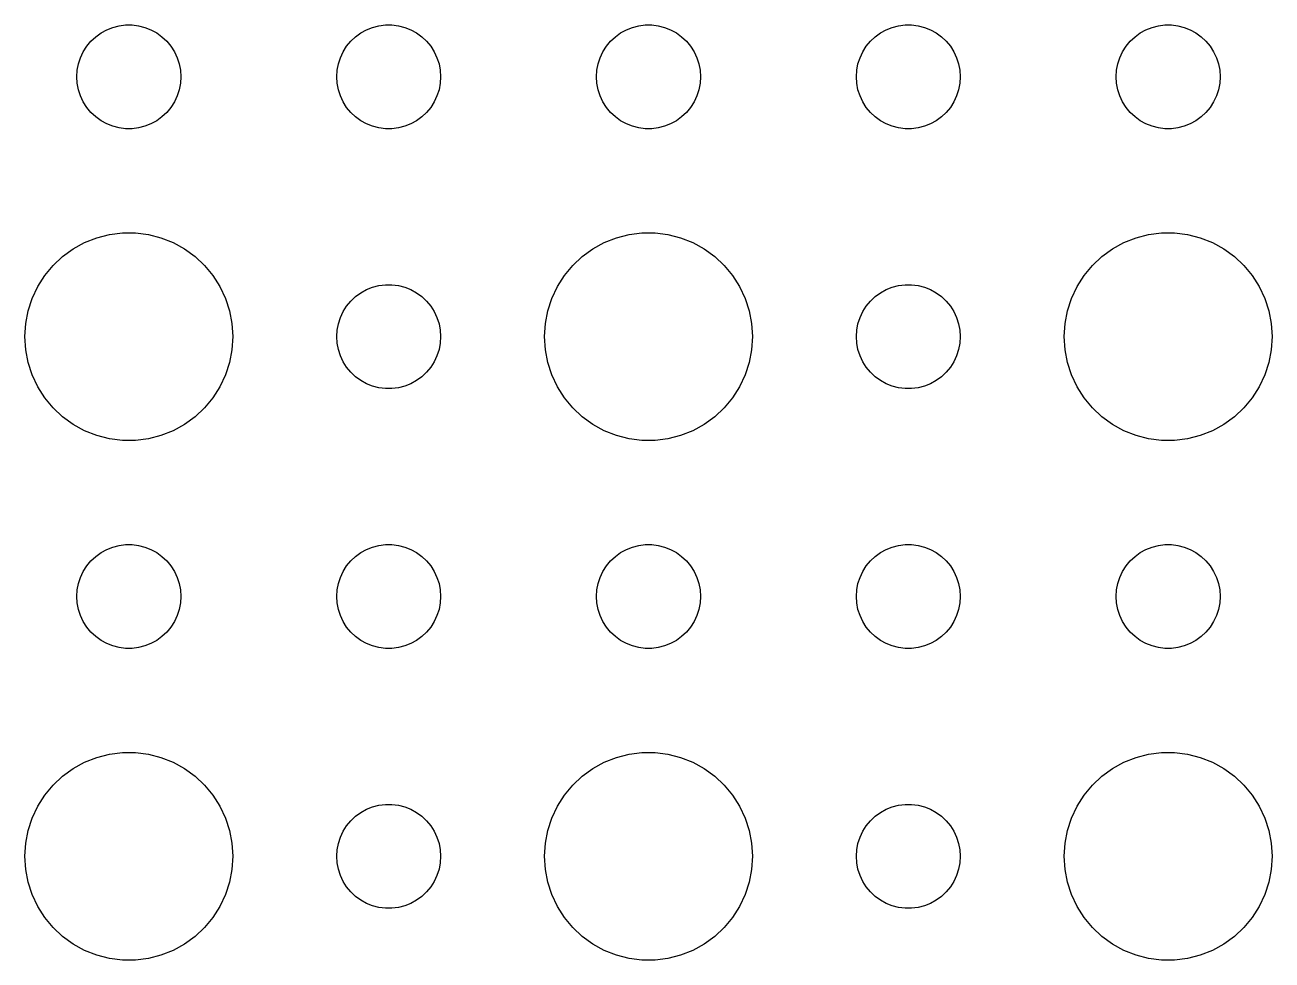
# Model space of a CAD drawing. Header units: metres. Extents: x -142 to 142, y -142 to 142.
# Drawn here: x 72 to 108, y -62.99 to -36 of the extents above; entities that cross this region are included whole.
import ezdxf

# ---------------------------------------------------------------- set-up
doc = ezdxf.new("R2010")
doc.units = ezdxf.units.M

msp = doc.modelspace()

# ---------------------------------------------------------------- linework, layer by layer
for p, q in [((73.9065, -36.4732), (74.0439, -36.3442)), ((74.0439, -36.3442), (74.1963, -36.2335)), ((74.1963, -36.2335), (74.3613, -36.1428)), ((74.3613, -36.1428), (74.5365, -36.0734)), ((74.5365, -36.0734), (74.7189, -36.0266)), ((74.7189, -36.0266), (74.9058, -36.003)), ((74.9058, -36.003), (75.0942, -36.003)), ((75.0942, -36.003), (75.2811, -36.0266)), ((75.2811, -36.0266), (75.4635, -36.0734)), ((75.4635, -36.0734), (75.6387, -36.1428)), ((75.6387, -36.1428), (75.8037, -36.2335)), ((75.8037, -36.2335), (75.9561, -36.3442)), ((75.9561, -36.3442), (76.0934, -36.4732)), ((81.4065, -36.4732), (81.5439, -36.3442)), ((81.5439, -36.3442), (81.6963, -36.2335)), ((81.6963, -36.2335), (81.8613, -36.1428)), ((81.8613, -36.1428), (82.0365, -36.0734)), ((82.0365, -36.0734), (82.2189, -36.0266)), ((82.2189, -36.0266), (82.4058, -36.003)), ((82.4058, -36.003), (82.5942, -36.003)), ((82.5942, -36.003), (82.7811, -36.0266)), ((82.7811, -36.0266), (82.9635, -36.0734)), ((82.9635, -36.0734), (83.1387, -36.1428)), ((83.1387, -36.1428), (83.3037, -36.2335)), ((83.3037, -36.2335), (83.4561, -36.3442)), ((83.4561, -36.3442), (83.5934, -36.4732)), ((88.9065, -36.4732), (89.0439, -36.3442)), ((89.0439, -36.3442), (89.1963, -36.2335)), ((89.1963, -36.2335), (89.3613, -36.1428)), ((89.3613, -36.1428), (89.5365, -36.0734)), ((89.5365, -36.0734), (89.7189, -36.0266)), ((89.7189, -36.0266), (89.9058, -36.003)), ((89.9058, -36.003), (90.0942, -36.003)), ((90.0942, -36.003), (90.2811, -36.0266)), ((90.2811, -36.0266), (90.4635, -36.0734)), ((90.4635, -36.0734), (90.6387, -36.1428)), ((90.6387, -36.1428), (90.8037, -36.2335)), ((90.8037, -36.2335), (90.9561, -36.3442)), ((90.9561, -36.3442), (91.0934, -36.4732)), ((96.4065, -36.4732), (96.5439, -36.3442)), ((96.5439, -36.3442), (96.6963, -36.2335)), ((96.6963, -36.2335), (96.8613, -36.1428)), ((96.8613, -36.1428), (97.0365, -36.0734)), ((97.0365, -36.0734), (97.2189, -36.0266)), ((97.2189, -36.0266), (97.4058, -36.003)), ((97.4058, -36.003), (97.5942, -36.003)), ((97.5942, -36.003), (97.7811, -36.0266)), ((97.7811, -36.0266), (97.9635, -36.0734)), ((97.9635, -36.0734), (98.1387, -36.1428)), ((98.1387, -36.1428), (98.3037, -36.2335)), ((98.3037, -36.2335), (98.4561, -36.3442)), ((98.4561, -36.3442), (98.5934, -36.4732)), ((103.907, -36.4732), (104.044, -36.3442)), ((104.044, -36.3442), (104.196, -36.2335)), ((104.196, -36.2335), (104.361, -36.1428)), ((104.361, -36.1428), (104.536, -36.0734)), ((104.536, -36.0734), (104.719, -36.0266)), ((104.719, -36.0266), (104.906, -36.003)), ((104.906, -36.003), (105.094, -36.003)), ((105.094, -36.003), (105.281, -36.0266)), ((105.281, -36.0266), (105.464, -36.0734)), ((105.464, -36.0734), (105.639, -36.1428)), ((105.639, -36.1428), (105.804, -36.2335)), ((105.804, -36.2335), (105.956, -36.3442)), ((105.956, -36.3442), (106.093, -36.4732)), ((73.6855, -36.7774), (73.7865, -36.6183)), ((73.7865, -36.6183), (73.9065, -36.4732)), ((76.0934, -36.4732), (76.2135, -36.6183)), ((76.2135, -36.6183), (76.3145, -36.7774)), ((81.1855, -36.7774), (81.2865, -36.6183)), ((81.2865, -36.6183), (81.4065, -36.4732)), ((83.5934, -36.4732), (83.7135, -36.6183)), ((83.7135, -36.6183), (83.8145, -36.7774)), ((88.6855, -36.7774), (88.7865, -36.6183)), ((88.7865, -36.6183), (88.9065, -36.4732)), ((91.0934, -36.4732), (91.2135, -36.6183)), ((91.2135, -36.6183), (91.3145, -36.7774)), ((96.1855, -36.7774), (96.2865, -36.6183)), ((96.2865, -36.6183), (96.4065, -36.4732)), ((98.5934, -36.4732), (98.7135, -36.6183)), ((98.7135, -36.6183), (98.8145, -36.7774)), ((103.686, -36.7774), (103.786, -36.6183)), ((103.786, -36.6183), (103.907, -36.4732)), ((106.093, -36.4732), (106.214, -36.6183)), ((106.214, -36.6183), (106.314, -36.7774)), ((73.5471, -37.127), (73.6053, -36.9478)), ((73.6053, -36.9478), (73.6855, -36.7774)), ((76.3145, -36.7774), (76.3947, -36.9478)), ((76.3947, -36.9478), (76.4529, -37.127)), ((81.0471, -37.127), (81.1053, -36.9478)), ((81.1053, -36.9478), (81.1855, -36.7774)), ((83.8145, -36.7774), (83.8947, -36.9478)), ((83.8947, -36.9478), (83.9529, -37.127)), ((88.5471, -37.127), (88.6053, -36.9478)), ((88.6053, -36.9478), (88.6855, -36.7774)), ((91.3145, -36.7774), (91.3947, -36.9478)), ((91.3947, -36.9478), (91.4529, -37.127)), ((96.0471, -37.127), (96.1053, -36.9478)), ((96.1053, -36.9478), (96.1855, -36.7774)), ((98.8145, -36.7774), (98.8947, -36.9478)), ((98.8947, -36.9478), (98.9529, -37.127)), ((103.547, -37.127), (103.605, -36.9478)), ((103.605, -36.9478), (103.686, -36.7774)), ((106.314, -36.7774), (106.395, -36.9478)), ((106.395, -36.9478), (106.453, -37.127)), ((73.5, -37.5), (73.5118, -37.312)), ((73.5118, -37.312), (73.5471, -37.127)), ((76.4529, -37.127), (76.4882, -37.312)), ((76.4882, -37.312), (76.5, -37.5)), ((81, -37.5), (81.0118, -37.312)), ((81.0118, -37.312), (81.0471, -37.127)), ((83.9529, -37.127), (83.9882, -37.312)), ((83.9882, -37.312), (84, -37.5)), ((88.5, -37.5), (88.5118, -37.312)), ((88.5118, -37.312), (88.5471, -37.127)), ((91.4529, -37.127), (91.4882, -37.312)), ((91.4882, -37.312), (91.5, -37.5)), ((96, -37.5), (96.0118, -37.312)), ((96.0118, -37.312), (96.0471, -37.127)), ((98.9529, -37.127), (98.9882, -37.312)), ((98.9882, -37.312), (99, -37.5)), ((103.5, -37.5), (103.512, -37.312)), ((103.512, -37.312), (103.547, -37.127)), ((106.453, -37.127), (106.488, -37.312)), ((106.488, -37.312), (106.5, -37.5)), ((73.5118, -37.688), (73.5, -37.5)), ((73.5471, -37.873), (73.5118, -37.688)), ((76.4882, -37.688), (76.4529, -37.873)), ((76.5, -37.5), (76.4882, -37.688)), ((81.0118, -37.688), (81, -37.5)), ((81.0471, -37.873), (81.0118, -37.688)), ((83.9882, -37.688), (83.9529, -37.873)), ((84, -37.5), (83.9882, -37.688)), ((88.5118, -37.688), (88.5, -37.5)), ((88.5471, -37.873), (88.5118, -37.688)), ((91.4882, -37.688), (91.4529, -37.873)), ((91.5, -37.5), (91.4882, -37.688)), ((96.0118, -37.688), (96, -37.5)), ((96.0471, -37.873), (96.0118, -37.688)), ((98.9882, -37.688), (98.9529, -37.873)), ((99, -37.5), (98.9882, -37.688)), ((103.512, -37.688), (103.5, -37.5)), ((103.547, -37.873), (103.512, -37.688)), ((106.488, -37.688), (106.453, -37.873)), ((106.5, -37.5), (106.488, -37.688)), ((73.6053, -38.0522), (73.5471, -37.873)), ((73.6855, -38.2226), (73.6053, -38.0522)), ((76.3947, -38.0522), (76.3145, -38.2226)), ((76.4529, -37.873), (76.3947, -38.0522)), ((81.1053, -38.0522), (81.0471, -37.873)), ((81.1855, -38.2226), (81.1053, -38.0522)), ((83.8947, -38.0522), (83.8145, -38.2226)), ((83.9529, -37.873), (83.8947, -38.0522)), ((88.6053, -38.0522), (88.5471, -37.873)), ((88.6855, -38.2226), (88.6053, -38.0522)), ((91.3947, -38.0522), (91.3145, -38.2226)), ((91.4529, -37.873), (91.3947, -38.0522)), ((96.1053, -38.0522), (96.0471, -37.873)), ((96.1855, -38.2226), (96.1053, -38.0522)), ((98.8947, -38.0522), (98.8145, -38.2226)), ((98.9529, -37.873), (98.8947, -38.0522)), ((103.605, -38.0522), (103.547, -37.873)), ((103.686, -38.2226), (103.605, -38.0522)), ((106.395, -38.0522), (106.314, -38.2226)), ((106.453, -37.873), (106.395, -38.0522)), ((73.7865, -38.3817), (73.6855, -38.2226)), ((73.9065, -38.5268), (73.7865, -38.3817)), ((76.2135, -38.3817), (76.0934, -38.5268)), ((76.3145, -38.2226), (76.2135, -38.3817)), ((81.2865, -38.3817), (81.1855, -38.2226)), ((81.4065, -38.5268), (81.2865, -38.3817)), ((83.7135, -38.3817), (83.5934, -38.5268)), ((83.8145, -38.2226), (83.7135, -38.3817)), ((88.7865, -38.3817), (88.6855, -38.2226)), ((88.9065, -38.5268), (88.7865, -38.3817)), ((91.2135, -38.3817), (91.0934, -38.5268)), ((91.3145, -38.2226), (91.2135, -38.3817)), ((96.2865, -38.3817), (96.1855, -38.2226)), ((96.4065, -38.5268), (96.2865, -38.3817)), ((98.7135, -38.3817), (98.5934, -38.5268)), ((98.8145, -38.2226), (98.7135, -38.3817)), ((103.786, -38.3817), (103.686, -38.2226)), ((103.907, -38.5268), (103.786, -38.3817)), ((106.214, -38.3817), (106.093, -38.5268)), ((106.314, -38.2226), (106.214, -38.3817)), ((74.0439, -38.6558), (73.9065, -38.5268)), ((74.1963, -38.7665), (74.0439, -38.6558)), ((74.3613, -38.8572), (74.1963, -38.7665)), ((74.5365, -38.9266), (74.3613, -38.8572)), ((75.6387, -38.8572), (75.4635, -38.9266)), ((75.8037, -38.7665), (75.6387, -38.8572)), ((75.9561, -38.6558), (75.8037, -38.7665)), ((76.0934, -38.5268), (75.9561, -38.6558)), ((81.5439, -38.6558), (81.4065, -38.5268)), ((81.6963, -38.7665), (81.5439, -38.6558)), ((81.8613, -38.8572), (81.6963, -38.7665)), ((82.0365, -38.9266), (81.8613, -38.8572)), ((83.1387, -38.8572), (82.9635, -38.9266)), ((83.3037, -38.7665), (83.1387, -38.8572)), ((83.4561, -38.6558), (83.3037, -38.7665)), ((83.5934, -38.5268), (83.4561, -38.6558)), ((89.0439, -38.6558), (88.9065, -38.5268)), ((89.1963, -38.7665), (89.0439, -38.6558)), ((89.3613, -38.8572), (89.1963, -38.7665)), ((89.5365, -38.9266), (89.3613, -38.8572)), ((90.6387, -38.8572), (90.4635, -38.9266)), ((90.8037, -38.7665), (90.6387, -38.8572)), ((90.9561, -38.6558), (90.8037, -38.7665)), ((91.0934, -38.5268), (90.9561, -38.6558)), ((96.5439, -38.6558), (96.4065, -38.5268)), ((96.6963, -38.7665), (96.5439, -38.6558)), ((96.8613, -38.8572), (96.6963, -38.7665)), ((97.0365, -38.9266), (96.8613, -38.8572)), ((98.1387, -38.8572), (97.9635, -38.9266)), ((98.3037, -38.7665), (98.1387, -38.8572)), ((98.4561, -38.6558), (98.3037, -38.7665)), ((98.5934, -38.5268), (98.4561, -38.6558)), ((104.044, -38.6558), (103.907, -38.5268)), ((104.196, -38.7665), (104.044, -38.6558)), ((104.361, -38.8572), (104.196, -38.7665)), ((104.536, -38.9266), (104.361, -38.8572)), ((105.639, -38.8572), (105.464, -38.9266)), ((105.804, -38.7665), (105.639, -38.8572)), ((105.956, -38.6558), (105.804, -38.7665)), ((106.093, -38.5268), (105.956, -38.6558)), ((74.7189, -38.9734), (74.5365, -38.9266)), ((74.9058, -38.997), (74.7189, -38.9734)), ((75.0942, -38.997), (74.9058, -38.997)), ((75.2811, -38.9734), (75.0942, -38.997)), ((75.4635, -38.9266), (75.2811, -38.9734)), ((82.2189, -38.9734), (82.0365, -38.9266)), ((82.4058, -38.997), (82.2189, -38.9734)), ((82.5942, -38.997), (82.4058, -38.997)), ((82.7811, -38.9734), (82.5942, -38.997)), ((82.9635, -38.9266), (82.7811, -38.9734)), ((89.7189, -38.9734), (89.5365, -38.9266)), ((89.9058, -38.997), (89.7189, -38.9734)), ((90.0942, -38.997), (89.9058, -38.997)), ((90.2811, -38.9734), (90.0942, -38.997)), ((90.4635, -38.9266), (90.2811, -38.9734)), ((97.2189, -38.9734), (97.0365, -38.9266)), ((97.4058, -38.997), (97.2189, -38.9734)), ((97.5942, -38.997), (97.4058, -38.997)), ((97.7811, -38.9734), (97.5942, -38.997)), ((97.9635, -38.9266), (97.7811, -38.9734)), ((104.719, -38.9734), (104.536, -38.9266)), ((104.906, -38.997), (104.719, -38.9734)), ((105.094, -38.997), (104.906, -38.997)), ((105.281, -38.9734), (105.094, -38.997)), ((105.464, -38.9266), (105.281, -38.9734)), ((74.073, -42.1468), (74.4379, -42.0531)), ((74.4379, -42.0531), (74.8116, -42.0059)), ((74.8116, -42.0059), (75.1884, -42.0059)), ((75.1884, -42.0059), (75.5621, -42.0531)), ((75.5621, -42.0531), (75.927, -42.1468)), ((89.073, -42.1468), (89.4379, -42.0531)), ((89.4379, -42.0531), (89.8116, -42.0059)), ((89.8116, -42.0059), (90.1884, -42.0059)), ((90.1884, -42.0059), (90.5621, -42.0531)), ((90.5621, -42.0531), (90.927, -42.1468)), ((104.073, -42.1468), (104.438, -42.0531)), ((104.438, -42.0531), (104.812, -42.0059)), ((104.812, -42.0059), (105.188, -42.0059)), ((105.188, -42.0059), (105.562, -42.0531)), ((105.562, -42.0531), (105.927, -42.1468)), ((73.0877, -42.6885), (73.3925, -42.467)), ((73.3925, -42.467), (73.7227, -42.2855)), ((73.7227, -42.2855), (74.073, -42.1468)), ((75.927, -42.1468), (76.2773, -42.2855)), ((76.2773, -42.2855), (76.6075, -42.467)), ((76.6075, -42.467), (76.9123, -42.6885)), ((88.0877, -42.6885), (88.3925, -42.467)), ((88.3925, -42.467), (88.7227, -42.2855)), ((88.7227, -42.2855), (89.073, -42.1468)), ((90.927, -42.1468), (91.2773, -42.2855)), ((91.2773, -42.2855), (91.6075, -42.467)), ((91.6075, -42.467), (91.9123, -42.6885)), ((103.088, -42.6885), (103.393, -42.467)), ((103.393, -42.467), (103.723, -42.2855)), ((103.723, -42.2855), (104.073, -42.1468)), ((105.927, -42.1468), (106.277, -42.2855)), ((106.277, -42.2855), (106.607, -42.467)), ((106.607, -42.467), (106.912, -42.6885)), ((72.8131, -42.9464), (73.0877, -42.6885)), ((76.9123, -42.6885), (77.1869, -42.9464)), ((87.8131, -42.9464), (88.0877, -42.6885)), ((91.9123, -42.6885), (92.1869, -42.9464)), ((102.813, -42.9464), (103.088, -42.6885)), ((106.912, -42.6885), (107.187, -42.9464)), ((72.573, -43.2366), (72.8131, -42.9464)), ((77.1869, -42.9464), (77.427, -43.2366)), ((87.573, -43.2366), (87.8131, -42.9464)), ((92.1869, -42.9464), (92.427, -43.2366)), ((102.573, -43.2366), (102.813, -42.9464)), ((107.187, -42.9464), (107.427, -43.2366)), ((72.2107, -43.8956), (72.3711, -43.5547)), ((72.3711, -43.5547), (72.573, -43.2366)), ((77.427, -43.2366), (77.6289, -43.5547)), ((77.6289, -43.5547), (77.7893, -43.8956)), ((82.0365, -43.5734), (82.2189, -43.5266)), ((82.2189, -43.5266), (82.4058, -43.503)), ((82.4058, -43.503), (82.5942, -43.503)), ((82.5942, -43.503), (82.7811, -43.5266)), ((82.7811, -43.5266), (82.9635, -43.5734)), ((87.2107, -43.8956), (87.3711, -43.5547)), ((87.3711, -43.5547), (87.573, -43.2366)), ((92.427, -43.2366), (92.6289, -43.5547)), ((92.6289, -43.5547), (92.7893, -43.8956)), ((97.0365, -43.5734), (97.2189, -43.5266)), ((97.2189, -43.5266), (97.4058, -43.503)), ((97.4058, -43.503), (97.5942, -43.503)), ((97.5942, -43.503), (97.7811, -43.5266)), ((97.7811, -43.5266), (97.9635, -43.5734)), ((102.211, -43.8956), (102.371, -43.5547)), ((102.371, -43.5547), (102.573, -43.2366)), ((107.427, -43.2366), (107.629, -43.5547)), ((107.629, -43.5547), (107.789, -43.8956)), ((72.0943, -44.2539), (72.2107, -43.8956)), ((77.7893, -43.8956), (77.9057, -44.2539)), ((81.4065, -43.9732), (81.5439, -43.8442)), ((81.5439, -43.8442), (81.6963, -43.7335)), ((81.6963, -43.7335), (81.8613, -43.6428)), ((81.8613, -43.6428), (82.0365, -43.5734)), ((82.9635, -43.5734), (83.1387, -43.6428)), ((83.1387, -43.6428), (83.3037, -43.7335)), ((83.3037, -43.7335), (83.4561, -43.8442)), ((83.4561, -43.8442), (83.5934, -43.9732)), ((87.0943, -44.2539), (87.2107, -43.8956)), ((92.7893, -43.8956), (92.9057, -44.2539)), ((96.4065, -43.9732), (96.5439, -43.8442)), ((96.5439, -43.8442), (96.6963, -43.7335)), ((96.6963, -43.7335), (96.8613, -43.6428)), ((96.8613, -43.6428), (97.0365, -43.5734)), ((97.9635, -43.5734), (98.1387, -43.6428)), ((98.1387, -43.6428), (98.3037, -43.7335)), ((98.3037, -43.7335), (98.4561, -43.8442)), ((98.4561, -43.8442), (98.5934, -43.9732)), ((102.094, -44.2539), (102.211, -43.8956)), ((107.789, -43.8956), (107.906, -44.2539)), ((72.0237, -44.624), (72.0943, -44.2539)), ((77.9057, -44.2539), (77.9763, -44.624)), ((81.1053, -44.4478), (81.1855, -44.2774)), ((81.1855, -44.2774), (81.2865, -44.1183)), ((81.2865, -44.1183), (81.4065, -43.9732)), ((83.5934, -43.9732), (83.7135, -44.1183)), ((83.7135, -44.1183), (83.8145, -44.2774)), ((83.8145, -44.2774), (83.8947, -44.4478)), ((87.0237, -44.624), (87.0943, -44.2539)), ((92.9057, -44.2539), (92.9763, -44.624)), ((96.1053, -44.4478), (96.1855, -44.2774)), ((96.1855, -44.2774), (96.2865, -44.1183)), ((96.2865, -44.1183), (96.4065, -43.9732)), ((98.5934, -43.9732), (98.7135, -44.1183)), ((98.7135, -44.1183), (98.8145, -44.2774)), ((98.8145, -44.2774), (98.8947, -44.4478)), ((102.024, -44.624), (102.094, -44.2539)), ((107.906, -44.2539), (107.976, -44.624)), ((72, -45), (72.0237, -44.624)), ((77.9763, -44.624), (78, -45)), ((81.0118, -44.812), (81.0471, -44.627)), ((81.0471, -44.627), (81.1053, -44.4478)), ((83.8947, -44.4478), (83.9529, -44.627)), ((83.9529, -44.627), (83.9882, -44.812)), ((87, -45), (87.0237, -44.624)), ((92.9763, -44.624), (93, -45)), ((96.0118, -44.812), (96.0471, -44.627)), ((96.0471, -44.627), (96.1053, -44.4478)), ((98.8947, -44.4478), (98.9529, -44.627)), ((98.9529, -44.627), (98.9882, -44.812)), ((102, -45), (102.024, -44.624)), ((107.976, -44.624), (108, -45)), ((72.0237, -45.376), (72, -45)), ((78, -45), (77.9763, -45.376)), ((81, -45), (81.0118, -44.812)), ((81.0118, -45.188), (81, -45)), ((83.9882, -44.812), (84, -45)), ((84, -45), (83.9882, -45.188)), ((87.0237, -45.376), (87, -45)), ((93, -45), (92.9763, -45.376)), ((96, -45), (96.0118, -44.812)), ((96.0118, -45.188), (96, -45)), ((98.9882, -44.812), (99, -45)), ((99, -45), (98.9882, -45.188)), ((102.024, -45.376), (102, -45)), ((108, -45), (107.976, -45.376)), ((81.0471, -45.373), (81.0118, -45.188)), ((83.9882, -45.188), (83.9529, -45.373)), ((96.0471, -45.373), (96.0118, -45.188)), ((98.9882, -45.188), (98.9529, -45.373)), ((72.0943, -45.7461), (72.0237, -45.376)), ((77.9763, -45.376), (77.9057, -45.7461)), ((81.1053, -45.5522), (81.0471, -45.373)), ((81.1855, -45.7226), (81.1053, -45.5522)), ((83.8947, -45.5522), (83.8145, -45.7226)), ((83.9529, -45.373), (83.8947, -45.5522)), ((87.0943, -45.7461), (87.0237, -45.376)), ((92.9763, -45.376), (92.9057, -45.7461)), ((96.1053, -45.5522), (96.0471, -45.373)), ((96.1855, -45.7226), (96.1053, -45.5522)), ((98.8947, -45.5522), (98.8145, -45.7226)), ((98.9529, -45.373), (98.8947, -45.5522)), ((102.094, -45.7461), (102.024, -45.376)), ((107.976, -45.376), (107.906, -45.7461)), ((72.2107, -46.1044), (72.0943, -45.7461)), ((77.9057, -45.7461), (77.7893, -46.1044)), ((81.2865, -45.8817), (81.1855, -45.7226)), ((81.4065, -46.0268), (81.2865, -45.8817)), ((81.5439, -46.1558), (81.4065, -46.0268)), ((83.5934, -46.0268), (83.4561, -46.1558)), ((83.7135, -45.8817), (83.5934, -46.0268)), ((83.8145, -45.7226), (83.7135, -45.8817)), ((87.2107, -46.1044), (87.0943, -45.7461)), ((92.9057, -45.7461), (92.7893, -46.1044)), ((96.2865, -45.8817), (96.1855, -45.7226)), ((96.4065, -46.0268), (96.2865, -45.8817)), ((96.5439, -46.1558), (96.4065, -46.0268)), ((98.5934, -46.0268), (98.4561, -46.1558)), ((98.7135, -45.8817), (98.5934, -46.0268)), ((98.8145, -45.7226), (98.7135, -45.8817)), ((102.211, -46.1044), (102.094, -45.7461)), ((107.906, -45.7461), (107.789, -46.1044)), ((72.3711, -46.4453), (72.2107, -46.1044)), ((77.7893, -46.1044), (77.6289, -46.4453)), ((81.6963, -46.2665), (81.5439, -46.1558)), ((81.8613, -46.3572), (81.6963, -46.2665)), ((82.0365, -46.4266), (81.8613, -46.3572)), ((82.2189, -46.4734), (82.0365, -46.4266)), ((82.9635, -46.4266), (82.7811, -46.4734)), ((83.1387, -46.3572), (82.9635, -46.4266)), ((83.3037, -46.2665), (83.1387, -46.3572)), ((83.4561, -46.1558), (83.3037, -46.2665)), ((87.3711, -46.4453), (87.2107, -46.1044)), ((92.7893, -46.1044), (92.6289, -46.4453)), ((96.6963, -46.2665), (96.5439, -46.1558)), ((96.8613, -46.3572), (96.6963, -46.2665)), ((97.0365, -46.4266), (96.8613, -46.3572)), ((97.2189, -46.4734), (97.0365, -46.4266)), ((97.9635, -46.4266), (97.7811, -46.4734)), ((98.1387, -46.3572), (97.9635, -46.4266)), ((98.3037, -46.2665), (98.1387, -46.3572)), ((98.4561, -46.1558), (98.3037, -46.2665)), ((102.371, -46.4453), (102.211, -46.1044)), ((107.789, -46.1044), (107.629, -46.4453)), ((72.573, -46.7634), (72.3711, -46.4453)), ((72.8131, -47.0536), (72.573, -46.7634)), ((77.427, -46.7634), (77.1869, -47.0536)), ((77.6289, -46.4453), (77.427, -46.7634)), ((82.4058, -46.497), (82.2189, -46.4734)), ((82.5942, -46.497), (82.4058, -46.497)), ((82.7811, -46.4734), (82.5942, -46.497)), ((87.573, -46.7634), (87.3711, -46.4453)), ((87.8131, -47.0536), (87.573, -46.7634)), ((92.427, -46.7634), (92.1869, -47.0536)), ((92.6289, -46.4453), (92.427, -46.7634)), ((97.4058, -46.497), (97.2189, -46.4734)), ((97.5942, -46.497), (97.4058, -46.497)), ((97.7811, -46.4734), (97.5942, -46.497)), ((102.573, -46.7634), (102.371, -46.4453)), ((102.813, -47.0536), (102.573, -46.7634)), ((107.427, -46.7634), (107.187, -47.0536)), ((107.629, -46.4453), (107.427, -46.7634)), ((73.0877, -47.3115), (72.8131, -47.0536)), ((77.1869, -47.0536), (76.9123, -47.3115)), ((88.0877, -47.3115), (87.8131, -47.0536)), ((92.1869, -47.0536), (91.9123, -47.3115)), ((103.088, -47.3115), (102.813, -47.0536)), ((107.187, -47.0536), (106.912, -47.3115)), ((73.3925, -47.533), (73.0877, -47.3115)), ((76.9123, -47.3115), (76.6075, -47.533)), ((88.3925, -47.533), (88.0877, -47.3115)), ((91.9123, -47.3115), (91.6075, -47.533)), ((103.393, -47.533), (103.088, -47.3115)), ((106.912, -47.3115), (106.607, -47.533)), ((73.7227, -47.7145), (73.3925, -47.533)), ((74.073, -47.8532), (73.7227, -47.7145)), ((74.4379, -47.9469), (74.073, -47.8532)), ((75.927, -47.8532), (75.5621, -47.9469)), ((76.2773, -47.7145), (75.927, -47.8532)), ((76.6075, -47.533), (76.2773, -47.7145)), ((88.7227, -47.7145), (88.3925, -47.533)), ((89.073, -47.8532), (88.7227, -47.7145)), ((89.4379, -47.9469), (89.073, -47.8532)), ((90.927, -47.8532), (90.5621, -47.9469)), ((91.2773, -47.7145), (90.927, -47.8532)), ((91.6075, -47.533), (91.2773, -47.7145)), ((103.723, -47.7145), (103.393, -47.533)), ((104.073, -47.8532), (103.723, -47.7145)), ((104.438, -47.9469), (104.073, -47.8532)), ((105.927, -47.8532), (105.562, -47.9469)), ((106.277, -47.7145), (105.927, -47.8532)), ((106.607, -47.533), (106.277, -47.7145)), ((74.8116, -47.9941), (74.4379, -47.9469)), ((75.1884, -47.9941), (74.8116, -47.9941)), ((75.5621, -47.9469), (75.1884, -47.9941)), ((89.8116, -47.9941), (89.4379, -47.9469)), ((90.1884, -47.9941), (89.8116, -47.9941)), ((90.5621, -47.9469), (90.1884, -47.9941)), ((104.812, -47.9941), (104.438, -47.9469)), ((105.188, -47.9941), (104.812, -47.9941)), ((105.562, -47.9469), (105.188, -47.9941)), ((74.3613, -51.1428), (74.5365, -51.0734)), ((74.5365, -51.0734), (74.7189, -51.0266)), ((74.7189, -51.0266), (74.9058, -51.003)), ((74.9058, -51.003), (75.0942, -51.003)), ((75.0942, -51.003), (75.2811, -51.0266)), ((75.2811, -51.0266), (75.4635, -51.0734)), ((75.4635, -51.0734), (75.6387, -51.1428)), ((81.8613, -51.1428), (82.0365, -51.0734)), ((82.0365, -51.0734), (82.2189, -51.0266)), ((82.2189, -51.0266), (82.4058, -51.003)), ((82.4058, -51.003), (82.5942, -51.003)), ((82.5942, -51.003), (82.7811, -51.0266)), ((82.7811, -51.0266), (82.9635, -51.0734)), ((82.9635, -51.0734), (83.1387, -51.1428)), ((89.3613, -51.1428), (89.5365, -51.0734)), ((89.5365, -51.0734), (89.7189, -51.0266)), ((89.7189, -51.0266), (89.9058, -51.003)), ((89.9058, -51.003), (90.0942, -51.003)), ((90.0942, -51.003), (90.2811, -51.0266)), ((90.2811, -51.0266), (90.4635, -51.0734)), ((90.4635, -51.0734), (90.6387, -51.1428)), ((96.8613, -51.1428), (97.0365, -51.0734)), ((97.0365, -51.0734), (97.2189, -51.0266)), ((97.2189, -51.0266), (97.4058, -51.003)), ((97.4058, -51.003), (97.5942, -51.003)), ((97.5942, -51.003), (97.7811, -51.0266)), ((97.7811, -51.0266), (97.9635, -51.0734)), ((97.9635, -51.0734), (98.1387, -51.1428)), ((104.361, -51.1428), (104.536, -51.0734)), ((104.536, -51.0734), (104.719, -51.0266)), ((104.719, -51.0266), (104.906, -51.003)), ((104.906, -51.003), (105.094, -51.003)), ((105.094, -51.003), (105.281, -51.0266)), ((105.281, -51.0266), (105.464, -51.0734)), ((105.464, -51.0734), (105.639, -51.1428)), ((73.7865, -51.6183), (73.9065, -51.4732)), ((73.9065, -51.4732), (74.0439, -51.3442)), ((74.0439, -51.3442), (74.1963, -51.2335)), ((74.1963, -51.2335), (74.3613, -51.1428)), ((75.6387, -51.1428), (75.8037, -51.2335)), ((75.8037, -51.2335), (75.9561, -51.3442)), ((75.9561, -51.3442), (76.0934, -51.4732)), ((76.0934, -51.4732), (76.2135, -51.6183)), ((81.2865, -51.6183), (81.4065, -51.4732)), ((81.4065, -51.4732), (81.5439, -51.3442)), ((81.5439, -51.3442), (81.6963, -51.2335)), ((81.6963, -51.2335), (81.8613, -51.1428)), ((83.1387, -51.1428), (83.3037, -51.2335)), ((83.3037, -51.2335), (83.4561, -51.3442)), ((83.4561, -51.3442), (83.5934, -51.4732)), ((83.5934, -51.4732), (83.7135, -51.6183)), ((88.7865, -51.6183), (88.9065, -51.4732)), ((88.9065, -51.4732), (89.0439, -51.3442)), ((89.0439, -51.3442), (89.1963, -51.2335)), ((89.1963, -51.2335), (89.3613, -51.1428)), ((90.6387, -51.1428), (90.8037, -51.2335)), ((90.8037, -51.2335), (90.9561, -51.3442)), ((90.9561, -51.3442), (91.0934, -51.4732)), ((91.0934, -51.4732), (91.2135, -51.6183)), ((96.2865, -51.6183), (96.4065, -51.4732)), ((96.4065, -51.4732), (96.5439, -51.3442)), ((96.5439, -51.3442), (96.6963, -51.2335)), ((96.6963, -51.2335), (96.8613, -51.1428)), ((98.1387, -51.1428), (98.3037, -51.2335)), ((98.3037, -51.2335), (98.4561, -51.3442)), ((98.4561, -51.3442), (98.5934, -51.4732)), ((98.5934, -51.4732), (98.7135, -51.6183)), ((103.786, -51.6183), (103.907, -51.4732)), ((103.907, -51.4732), (104.044, -51.3442)), ((104.044, -51.3442), (104.196, -51.2335)), ((104.196, -51.2335), (104.361, -51.1428)), ((105.639, -51.1428), (105.804, -51.2335)), ((105.804, -51.2335), (105.956, -51.3442)), ((105.956, -51.3442), (106.093, -51.4732)), ((106.093, -51.4732), (106.214, -51.6183)), ((73.6053, -51.9478), (73.6855, -51.7774)), ((73.6855, -51.7774), (73.7865, -51.6183)), ((76.2135, -51.6183), (76.3145, -51.7774)), ((76.3145, -51.7774), (76.3947, -51.9478)), ((81.1053, -51.9478), (81.1855, -51.7774)), ((81.1855, -51.7774), (81.2865, -51.6183)), ((83.7135, -51.6183), (83.8145, -51.7774)), ((83.8145, -51.7774), (83.8947, -51.9478)), ((88.6053, -51.9478), (88.6855, -51.7774)), ((88.6855, -51.7774), (88.7865, -51.6183)), ((91.2135, -51.6183), (91.3145, -51.7774)), ((91.3145, -51.7774), (91.3947, -51.9478)), ((96.1053, -51.9478), (96.1855, -51.7774)), ((96.1855, -51.7774), (96.2865, -51.6183)), ((98.7135, -51.6183), (98.8145, -51.7774)), ((98.8145, -51.7774), (98.8947, -51.9478)), ((103.605, -51.9478), (103.686, -51.7774)), ((103.686, -51.7774), (103.786, -51.6183)), ((106.214, -51.6183), (106.314, -51.7774)), ((106.314, -51.7774), (106.395, -51.9478)), ((73.5118, -52.312), (73.5471, -52.127)), ((73.5471, -52.127), (73.6053, -51.9478)), ((76.3947, -51.9478), (76.4529, -52.127)), ((76.4529, -52.127), (76.4882, -52.312)), ((81.0118, -52.312), (81.0471, -52.127)), ((81.0471, -52.127), (81.1053, -51.9478)), ((83.8947, -51.9478), (83.9529, -52.127)), ((83.9529, -52.127), (83.9882, -52.312)), ((88.5118, -52.312), (88.5471, -52.127)), ((88.5471, -52.127), (88.6053, -51.9478)), ((91.3947, -51.9478), (91.4529, -52.127)), ((91.4529, -52.127), (91.4882, -52.312)), ((96.0118, -52.312), (96.0471, -52.127)), ((96.0471, -52.127), (96.1053, -51.9478)), ((98.8947, -51.9478), (98.9529, -52.127)), ((98.9529, -52.127), (98.9882, -52.312)), ((103.512, -52.312), (103.547, -52.127)), ((103.547, -52.127), (103.605, -51.9478)), ((106.395, -51.9478), (106.453, -52.127)), ((106.453, -52.127), (106.488, -52.312)), ((73.5, -52.5), (73.5118, -52.312)), ((73.5118, -52.688), (73.5, -52.5)), ((76.4882, -52.312), (76.5, -52.5)), ((76.5, -52.5), (76.4882, -52.688)), ((81, -52.5), (81.0118, -52.312)), ((81.0118, -52.688), (81, -52.5)), ((83.9882, -52.312), (84, -52.5)), ((84, -52.5), (83.9882, -52.688)), ((88.5, -52.5), (88.5118, -52.312)), ((88.5118, -52.688), (88.5, -52.5)), ((91.4882, -52.312), (91.5, -52.5)), ((91.5, -52.5), (91.4882, -52.688)), ((96, -52.5), (96.0118, -52.312)), ((96.0118, -52.688), (96, -52.5)), ((98.9882, -52.312), (99, -52.5)), ((99, -52.5), (98.9882, -52.688)), ((103.5, -52.5), (103.512, -52.312)), ((103.512, -52.688), (103.5, -52.5)), ((106.488, -52.312), (106.5, -52.5)), ((106.5, -52.5), (106.488, -52.688)), ((73.5471, -52.873), (73.5118, -52.688)), ((73.6053, -53.0522), (73.5471, -52.873)), ((76.4529, -52.873), (76.3947, -53.0522)), ((76.4882, -52.688), (76.4529, -52.873)), ((81.0471, -52.873), (81.0118, -52.688)), ((81.1053, -53.0522), (81.0471, -52.873)), ((83.9529, -52.873), (83.8947, -53.0522)), ((83.9882, -52.688), (83.9529, -52.873)), ((88.5471, -52.873), (88.5118, -52.688)), ((88.6053, -53.0522), (88.5471, -52.873)), ((91.4529, -52.873), (91.3947, -53.0522)), ((91.4882, -52.688), (91.4529, -52.873)), ((96.0471, -52.873), (96.0118, -52.688)), ((96.1053, -53.0522), (96.0471, -52.873)), ((98.9529, -52.873), (98.8947, -53.0522)), ((98.9882, -52.688), (98.9529, -52.873)), ((103.547, -52.873), (103.512, -52.688)), ((103.605, -53.0522), (103.547, -52.873)), ((106.453, -52.873), (106.395, -53.0522)), ((106.488, -52.688), (106.453, -52.873)), ((73.6855, -53.2226), (73.6053, -53.0522)), ((73.7865, -53.3817), (73.6855, -53.2226)), ((76.3145, -53.2226), (76.2135, -53.3817)), ((76.3947, -53.0522), (76.3145, -53.2226)), ((81.1855, -53.2226), (81.1053, -53.0522)), ((81.2865, -53.3817), (81.1855, -53.2226)), ((83.8145, -53.2226), (83.7135, -53.3817)), ((83.8947, -53.0522), (83.8145, -53.2226)), ((88.6855, -53.2226), (88.6053, -53.0522)), ((88.7865, -53.3817), (88.6855, -53.2226)), ((91.3145, -53.2226), (91.2135, -53.3817)), ((91.3947, -53.0522), (91.3145, -53.2226)), ((96.1855, -53.2226), (96.1053, -53.0522)), ((96.2865, -53.3817), (96.1855, -53.2226)), ((98.8145, -53.2226), (98.7135, -53.3817)), ((98.8947, -53.0522), (98.8145, -53.2226)), ((103.686, -53.2226), (103.605, -53.0522)), ((103.786, -53.3817), (103.686, -53.2226)), ((106.314, -53.2226), (106.214, -53.3817)), ((106.395, -53.0522), (106.314, -53.2226)), ((73.9065, -53.5268), (73.7865, -53.3817)), ((74.0439, -53.6558), (73.9065, -53.5268)), ((76.0934, -53.5268), (75.9561, -53.6558)), ((76.2135, -53.3817), (76.0934, -53.5268)), ((81.4065, -53.5268), (81.2865, -53.3817)), ((81.5439, -53.6558), (81.4065, -53.5268)), ((83.5934, -53.5268), (83.4561, -53.6558)), ((83.7135, -53.3817), (83.5934, -53.5268)), ((88.9065, -53.5268), (88.7865, -53.3817)), ((89.0439, -53.6558), (88.9065, -53.5268)), ((91.0934, -53.5268), (90.9561, -53.6558)), ((91.2135, -53.3817), (91.0934, -53.5268)), ((96.4065, -53.5268), (96.2865, -53.3817)), ((96.5439, -53.6558), (96.4065, -53.5268)), ((98.5934, -53.5268), (98.4561, -53.6558)), ((98.7135, -53.3817), (98.5934, -53.5268)), ((103.907, -53.5268), (103.786, -53.3817)), ((104.044, -53.6558), (103.907, -53.5268)), ((106.093, -53.5268), (105.956, -53.6558)), ((106.214, -53.3817), (106.093, -53.5268)), ((74.1963, -53.7665), (74.0439, -53.6558)), ((74.3613, -53.8572), (74.1963, -53.7665)), ((74.5365, -53.9266), (74.3613, -53.8572)), ((74.7189, -53.9734), (74.5365, -53.9266)), ((74.9058, -53.997), (74.7189, -53.9734)), ((75.0942, -53.997), (74.9058, -53.997)), ((75.2811, -53.9734), (75.0942, -53.997)), ((75.4635, -53.9266), (75.2811, -53.9734)), ((75.6387, -53.8572), (75.4635, -53.9266)), ((75.8037, -53.7665), (75.6387, -53.8572)), ((75.9561, -53.6558), (75.8037, -53.7665)), ((81.6963, -53.7665), (81.5439, -53.6558)), ((81.8613, -53.8572), (81.6963, -53.7665)), ((82.0365, -53.9266), (81.8613, -53.8572)), ((82.2189, -53.9734), (82.0365, -53.9266)), ((82.4058, -53.997), (82.2189, -53.9734)), ((82.5942, -53.997), (82.4058, -53.997)), ((82.7811, -53.9734), (82.5942, -53.997)), ((82.9635, -53.9266), (82.7811, -53.9734)), ((83.1387, -53.8572), (82.9635, -53.9266)), ((83.3037, -53.7665), (83.1387, -53.8572)), ((83.4561, -53.6558), (83.3037, -53.7665)), ((89.1963, -53.7665), (89.0439, -53.6558)), ((89.3613, -53.8572), (89.1963, -53.7665)), ((89.5365, -53.9266), (89.3613, -53.8572)), ((89.7189, -53.9734), (89.5365, -53.9266)), ((89.9058, -53.997), (89.7189, -53.9734)), ((90.0942, -53.997), (89.9058, -53.997)), ((90.2811, -53.9734), (90.0942, -53.997)), ((90.4635, -53.9266), (90.2811, -53.9734)), ((90.6387, -53.8572), (90.4635, -53.9266)), ((90.8037, -53.7665), (90.6387, -53.8572)), ((90.9561, -53.6558), (90.8037, -53.7665)), ((96.6963, -53.7665), (96.5439, -53.6558)), ((96.8613, -53.8572), (96.6963, -53.7665)), ((97.0365, -53.9266), (96.8613, -53.8572)), ((97.2189, -53.9734), (97.0365, -53.9266)), ((97.4058, -53.997), (97.2189, -53.9734)), ((97.5942, -53.997), (97.4058, -53.997)), ((97.7811, -53.9734), (97.5942, -53.997)), ((97.9635, -53.9266), (97.7811, -53.9734)), ((98.1387, -53.8572), (97.9635, -53.9266)), ((98.3037, -53.7665), (98.1387, -53.8572)), ((98.4561, -53.6558), (98.3037, -53.7665)), ((104.196, -53.7665), (104.044, -53.6558)), ((104.361, -53.8572), (104.196, -53.7665)), ((104.536, -53.9266), (104.361, -53.8572)), ((104.719, -53.9734), (104.536, -53.9266)), ((104.906, -53.997), (104.719, -53.9734)), ((105.094, -53.997), (104.906, -53.997)), ((105.281, -53.9734), (105.094, -53.997)), ((105.464, -53.9266), (105.281, -53.9734)), ((105.639, -53.8572), (105.464, -53.9266)), ((105.804, -53.7665), (105.639, -53.8572)), ((105.956, -53.6558), (105.804, -53.7665)), ((73.7227, -57.2855), (74.073, -57.1468)), ((74.073, -57.1468), (74.4379, -57.0531)), ((74.4379, -57.0531), (74.8116, -57.0059)), ((74.8116, -57.0059), (75.1884, -57.0059)), ((75.1884, -57.0059), (75.5621, -57.0531)), ((75.5621, -57.0531), (75.927, -57.1468)), ((75.927, -57.1468), (76.2773, -57.2855)), ((88.7227, -57.2855), (89.073, -57.1468)), ((89.073, -57.1468), (89.4379, -57.0531)), ((89.4379, -57.0531), (89.8116, -57.0059)), ((89.8116, -57.0059), (90.1884, -57.0059)), ((90.1884, -57.0059), (90.5621, -57.0531)), ((90.5621, -57.0531), (90.927, -57.1468)), ((90.927, -57.1468), (91.2773, -57.2855)), ((103.723, -57.2855), (104.073, -57.1468)), ((104.073, -57.1468), (104.438, -57.0531)), ((104.438, -57.0531), (104.812, -57.0059)), ((104.812, -57.0059), (105.188, -57.0059)), ((105.188, -57.0059), (105.562, -57.0531)), ((105.562, -57.0531), (105.927, -57.1468)), ((105.927, -57.1468), (106.277, -57.2855)), ((73.0877, -57.6885), (73.3925, -57.467)), ((73.3925, -57.467), (73.7227, -57.2855)), ((76.2773, -57.2855), (76.6075, -57.467)), ((76.6075, -57.467), (76.9123, -57.6885)), ((88.0877, -57.6885), (88.3925, -57.467)), ((88.3925, -57.467), (88.7227, -57.2855)), ((91.2773, -57.2855), (91.6075, -57.467)), ((91.6075, -57.467), (91.9123, -57.6885)), ((103.088, -57.6885), (103.393, -57.467)), ((103.393, -57.467), (103.723, -57.2855)), ((106.277, -57.2855), (106.607, -57.467)), ((106.607, -57.467), (106.912, -57.6885)), ((72.573, -58.2366), (72.8131, -57.9464)), ((72.8131, -57.9464), (73.0877, -57.6885)), ((76.9123, -57.6885), (77.1869, -57.9464)), ((77.1869, -57.9464), (77.427, -58.2366)), ((87.573, -58.2366), (87.8131, -57.9464)), ((87.8131, -57.9464), (88.0877, -57.6885)), ((91.9123, -57.6885), (92.1869, -57.9464)), ((92.1869, -57.9464), (92.427, -58.2366)), ((102.573, -58.2366), (102.813, -57.9464)), ((102.813, -57.9464), (103.088, -57.6885)), ((106.912, -57.6885), (107.187, -57.9464)), ((107.187, -57.9464), (107.427, -58.2366)), ((72.3711, -58.5547), (72.573, -58.2366)), ((77.427, -58.2366), (77.6289, -58.5547)), ((87.3711, -58.5547), (87.573, -58.2366)), ((92.427, -58.2366), (92.6289, -58.5547)), ((102.371, -58.5547), (102.573, -58.2366)), ((107.427, -58.2366), (107.629, -58.5547)), ((72.2107, -58.8956), (72.3711, -58.5547)), ((77.6289, -58.5547), (77.7893, -58.8956)), ((81.6963, -58.7335), (81.8613, -58.6428)), ((81.8613, -58.6428), (82.0365, -58.5734)), ((82.0365, -58.5734), (82.2189, -58.5266)), ((82.2189, -58.5266), (82.4058, -58.503)), ((82.4058, -58.503), (82.5942, -58.503)), ((82.5942, -58.503), (82.7811, -58.5266)), ((82.7811, -58.5266), (82.9635, -58.5734)), ((82.9635, -58.5734), (83.1387, -58.6428)), ((83.1387, -58.6428), (83.3037, -58.7335)), ((87.2107, -58.8956), (87.3711, -58.5547)), ((92.6289, -58.5547), (92.7893, -58.8956)), ((96.6963, -58.7335), (96.8613, -58.6428)), ((96.8613, -58.6428), (97.0365, -58.5734)), ((97.0365, -58.5734), (97.2189, -58.5266)), ((97.2189, -58.5266), (97.4058, -58.503)), ((97.4058, -58.503), (97.5942, -58.503)), ((97.5942, -58.503), (97.7811, -58.5266)), ((97.7811, -58.5266), (97.9635, -58.5734)), ((97.9635, -58.5734), (98.1387, -58.6428)), ((98.1387, -58.6428), (98.3037, -58.7335)), ((102.211, -58.8956), (102.371, -58.5547)), ((107.629, -58.5547), (107.789, -58.8956)), ((72.0943, -59.2539), (72.2107, -58.8956)), ((77.7893, -58.8956), (77.9057, -59.2539)), ((81.2865, -59.1183), (81.4065, -58.9732)), ((81.4065, -58.9732), (81.5439, -58.8442)), ((81.5439, -58.8442), (81.6963, -58.7335)), ((83.3037, -58.7335), (83.4561, -58.8442)), ((83.4561, -58.8442), (83.5934, -58.9732)), ((83.5934, -58.9732), (83.7135, -59.1183)), ((87.0943, -59.2539), (87.2107, -58.8956)), ((92.7893, -58.8956), (92.9057, -59.2539)), ((96.2865, -59.1183), (96.4065, -58.9732)), ((96.4065, -58.9732), (96.5439, -58.8442)), ((96.5439, -58.8442), (96.6963, -58.7335)), ((98.3037, -58.7335), (98.4561, -58.8442)), ((98.4561, -58.8442), (98.5934, -58.9732)), ((98.5934, -58.9732), (98.7135, -59.1183)), ((102.094, -59.2539), (102.211, -58.8956)), ((107.789, -58.8956), (107.906, -59.2539)), ((72.0237, -59.624), (72.0943, -59.2539)), ((77.9057, -59.2539), (77.9763, -59.624)), ((81.1053, -59.4478), (81.1855, -59.2774)), ((81.1855, -59.2774), (81.2865, -59.1183)), ((83.7135, -59.1183), (83.8145, -59.2774)), ((83.8145, -59.2774), (83.8947, -59.4478)), ((87.0237, -59.624), (87.0943, -59.2539)), ((92.9057, -59.2539), (92.9763, -59.624)), ((96.1053, -59.4478), (96.1855, -59.2774)), ((96.1855, -59.2774), (96.2865, -59.1183)), ((98.7135, -59.1183), (98.8145, -59.2774)), ((98.8145, -59.2774), (98.8947, -59.4478)), ((102.024, -59.624), (102.094, -59.2539)), ((107.906, -59.2539), (107.976, -59.624)), ((72, -60), (72.0237, -59.624)), ((77.9763, -59.624), (78, -60)), ((81.0118, -59.812), (81.0471, -59.627)), ((81.0471, -59.627), (81.1053, -59.4478)), ((83.8947, -59.4478), (83.9529, -59.627)), ((83.9529, -59.627), (83.9882, -59.812)), ((87, -60), (87.0237, -59.624)), ((92.9763, -59.624), (93, -60)), ((96.0118, -59.812), (96.0471, -59.627)), ((96.0471, -59.627), (96.1053, -59.4478)), ((98.8947, -59.4478), (98.9529, -59.627)), ((98.9529, -59.627), (98.9882, -59.812)), ((102, -60), (102.024, -59.624)), ((107.976, -59.624), (108, -60)), ((72.0237, -60.376), (72, -60)), ((78, -60), (77.9763, -60.376)), ((81, -60), (81.0118, -59.812)), ((81.0118, -60.188), (81, -60)), ((83.9882, -59.812), (84, -60)), ((84, -60), (83.9882, -60.188)), ((87.0237, -60.376), (87, -60)), ((93, -60), (92.9763, -60.376)), ((96, -60), (96.0118, -59.812)), ((96.0118, -60.188), (96, -60)), ((98.9882, -59.812), (99, -60)), ((99, -60), (98.9882, -60.188)), ((102.024, -60.376), (102, -60)), ((108, -60), (107.976, -60.376)), ((72.0943, -60.7461), (72.0237, -60.376)), ((77.9763, -60.376), (77.9057, -60.7461)), ((81.0471, -60.373), (81.0118, -60.188)), ((81.1053, -60.5522), (81.0471, -60.373)), ((83.9529, -60.373), (83.8947, -60.5522)), ((83.9882, -60.188), (83.9529, -60.373)), ((87.0943, -60.7461), (87.0237, -60.376)), ((92.9763, -60.376), (92.9057, -60.7461)), ((96.0471, -60.373), (96.0118, -60.188)), ((96.1053, -60.5522), (96.0471, -60.373)), ((98.9529, -60.373), (98.8947, -60.5522)), ((98.9882, -60.188), (98.9529, -60.373)), ((102.094, -60.7461), (102.024, -60.376)), ((107.976, -60.376), (107.906, -60.7461)), ((72.2107, -61.1044), (72.0943, -60.7461)), ((77.9057, -60.7461), (77.7893, -61.1044)), ((81.1855, -60.7226), (81.1053, -60.5522)), ((81.2865, -60.8817), (81.1855, -60.7226)), ((83.8145, -60.7226), (83.7135, -60.8817)), ((83.8947, -60.5522), (83.8145, -60.7226)), ((87.2107, -61.1044), (87.0943, -60.7461)), ((92.9057, -60.7461), (92.7893, -61.1044)), ((96.1855, -60.7226), (96.1053, -60.5522)), ((96.2865, -60.8817), (96.1855, -60.7226)), ((98.8145, -60.7226), (98.7135, -60.8817)), ((98.8947, -60.5522), (98.8145, -60.7226)), ((102.211, -61.1044), (102.094, -60.7461)), ((107.906, -60.7461), (107.789, -61.1044)), ((72.3711, -61.4453), (72.2107, -61.1044)), ((77.7893, -61.1044), (77.6289, -61.4453)), ((81.4065, -61.0268), (81.2865, -60.8817)), ((81.5439, -61.1558), (81.4065, -61.0268)), ((81.6963, -61.2665), (81.5439, -61.1558)), ((83.4561, -61.1558), (83.3037, -61.2665)), ((83.5934, -61.0268), (83.4561, -61.1558)), ((83.7135, -60.8817), (83.5934, -61.0268)), ((87.3711, -61.4453), (87.2107, -61.1044)), ((92.7893, -61.1044), (92.6289, -61.4453)), ((96.4065, -61.0268), (96.2865, -60.8817)), ((96.5439, -61.1558), (96.4065, -61.0268)), ((96.6963, -61.2665), (96.5439, -61.1558)), ((98.4561, -61.1558), (98.3037, -61.2665)), ((98.5934, -61.0268), (98.4561, -61.1558)), ((98.7135, -60.8817), (98.5934, -61.0268)), ((102.371, -61.4453), (102.211, -61.1044)), ((107.789, -61.1044), (107.629, -61.4453)), ((72.573, -61.7634), (72.3711, -61.4453)), ((77.6289, -61.4453), (77.427, -61.7634)), ((81.8613, -61.3572), (81.6963, -61.2665)), ((82.0365, -61.4266), (81.8613, -61.3572)), ((82.2189, -61.4734), (82.0365, -61.4266)), ((82.4058, -61.497), (82.2189, -61.4734)), ((82.5942, -61.497), (82.4058, -61.497)), ((82.7811, -61.4734), (82.5942, -61.497)), ((82.9635, -61.4266), (82.7811, -61.4734)), ((83.1387, -61.3572), (82.9635, -61.4266)), ((83.3037, -61.2665), (83.1387, -61.3572)), ((87.573, -61.7634), (87.3711, -61.4453)), ((92.6289, -61.4453), (92.427, -61.7634)), ((96.8613, -61.3572), (96.6963, -61.2665)), ((97.0365, -61.4266), (96.8613, -61.3572)), ((97.2189, -61.4734), (97.0365, -61.4266)), ((97.4058, -61.497), (97.2189, -61.4734)), ((97.5942, -61.497), (97.4058, -61.497)), ((97.7811, -61.4734), (97.5942, -61.497)), ((97.9635, -61.4266), (97.7811, -61.4734)), ((98.1387, -61.3572), (97.9635, -61.4266)), ((98.3037, -61.2665), (98.1387, -61.3572)), ((102.573, -61.7634), (102.371, -61.4453)), ((107.629, -61.4453), (107.427, -61.7634)), ((72.8131, -62.0536), (72.573, -61.7634)), ((77.427, -61.7634), (77.1869, -62.0536)), ((87.8131, -62.0536), (87.573, -61.7634)), ((92.427, -61.7634), (92.1869, -62.0536)), ((102.813, -62.0536), (102.573, -61.7634)), ((107.427, -61.7634), (107.187, -62.0536)), ((73.0877, -62.3115), (72.8131, -62.0536)), ((77.1869, -62.0536), (76.9123, -62.3115)), ((88.0877, -62.3115), (87.8131, -62.0536)), ((92.1869, -62.0536), (91.9123, -62.3115)), ((103.088, -62.3115), (102.813, -62.0536)), ((107.187, -62.0536), (106.912, -62.3115)), ((73.3925, -62.533), (73.0877, -62.3115)), ((73.7227, -62.7145), (73.3925, -62.533)), ((76.6075, -62.533), (76.2773, -62.7145)), ((76.9123, -62.3115), (76.6075, -62.533)), ((88.3925, -62.533), (88.0877, -62.3115)), ((88.7227, -62.7145), (88.3925, -62.533)), ((91.6075, -62.533), (91.2773, -62.7145)), ((91.9123, -62.3115), (91.6075, -62.533)), ((103.393, -62.533), (103.088, -62.3115)), ((103.723, -62.7145), (103.393, -62.533)), ((106.607, -62.533), (106.277, -62.7145)), ((106.912, -62.3115), (106.607, -62.533)), ((74.073, -62.8532), (73.7227, -62.7145)), ((74.4379, -62.9469), (74.073, -62.8532)), ((74.8116, -62.9941), (74.4379, -62.9469)), ((75.1884, -62.9941), (74.8116, -62.9941)), ((75.5621, -62.9469), (75.1884, -62.9941)), ((75.927, -62.8532), (75.5621, -62.9469)), ((76.2773, -62.7145), (75.927, -62.8532)), ((89.073, -62.8532), (88.7227, -62.7145)), ((89.4379, -62.9469), (89.073, -62.8532)), ((89.8116, -62.9941), (89.4379, -62.9469)), ((90.1884, -62.9941), (89.8116, -62.9941)), ((90.5621, -62.9469), (90.1884, -62.9941)), ((90.927, -62.8532), (90.5621, -62.9469)), ((91.2773, -62.7145), (90.927, -62.8532)), ((104.073, -62.8532), (103.723, -62.7145)), ((104.438, -62.9469), (104.073, -62.8532)), ((104.812, -62.9941), (104.438, -62.9469)), ((105.188, -62.9941), (104.812, -62.9941)), ((105.562, -62.9469), (105.188, -62.9941)), ((105.927, -62.8532), (105.562, -62.9469)), ((106.277, -62.7145), (105.927, -62.8532))]:
    msp.add_line(p, q)

doc.saveas('drawing.dxf')
